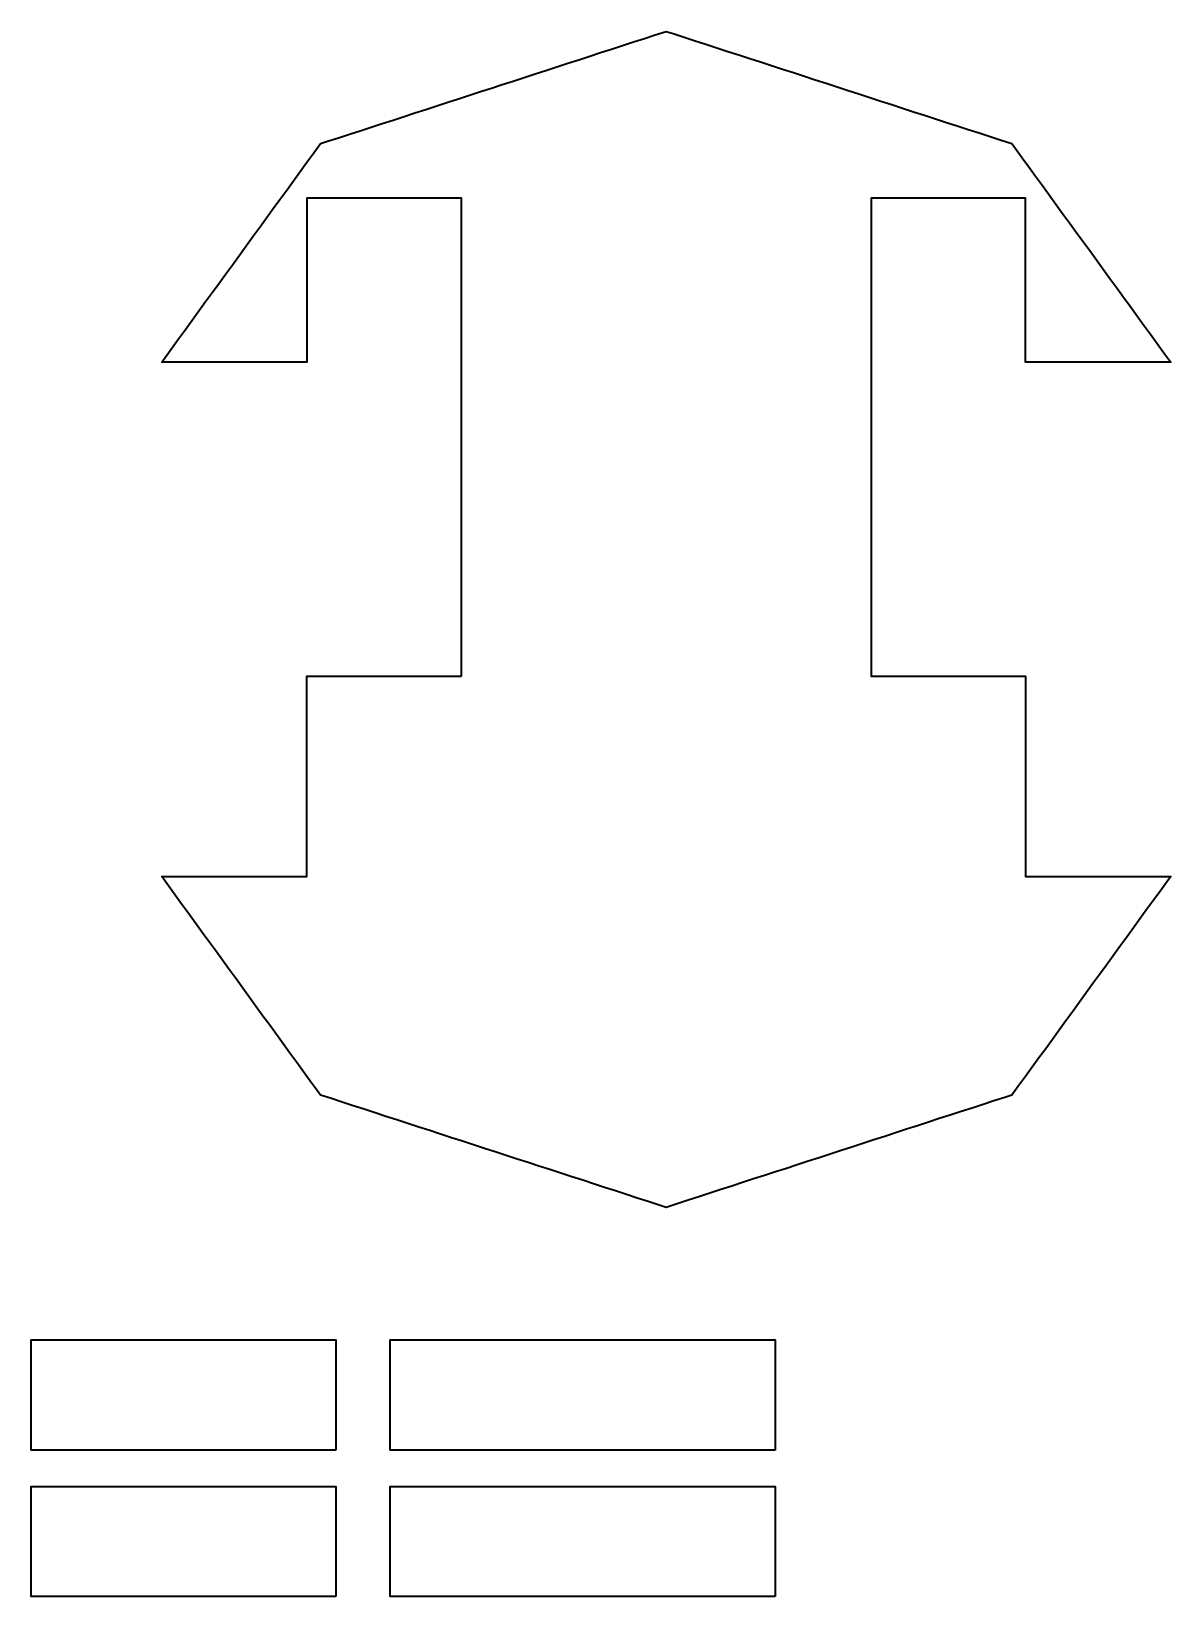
# Model space of a CAD drawing. Header units: millimetres. Extents: x 151 to 621, y -629 to -283.
# Drawn here: x 295 to 450, y -629.2 to -416.3 of the extents above; entities that cross this region are included whole.
import ezdxf

# ---------------------------------------------------------------- set-up
doc = ezdxf.new("R2010")
doc.units = ezdxf.units.MM
doc.header["$MEASUREMENT"] = 0
doc.layers.add('Layer 1', color=7, linetype='Continuous', lineweight=0)

# ---------------------------------------------------------------- blocks, each defined once
blk = doc.blocks.new('Block_0')
at = {"layer": 'Layer 1', "color": 18, "lineweight": 35, "true_color": 0x010101}
blk.add_open_spline([(353.5, -503.99), (353.5, -503.99), (351.93, -503.99), (351.93, -503.99), (351.93, -503.99), (350.37, -503.99), (350.37, -503.99), (350.37, -503.99), (348.81, -503.99), (348.81, -503.99), (348.81, -503.99), (347.25, -503.99), (347.25, -503.99), (347.25, -503.99), (345.68, -503.99), (345.68, -503.99), (345.68, -503.99), (344.12, -503.99), (344.12, -503.99), (344.12, -503.99), (342.56, -503.99), (342.56, -503.99), (342.56, -503.99), (341, -503.99), (341, -503.99), (341, -503.99), (339.43, -503.99), (339.43, -503.99), (339.43, -503.99), (337.87, -503.99), (337.87, -503.99), (337.87, -503.99), (336.31, -503.99), (336.31, -503.99), (336.31, -503.99), (334.75, -503.99), (334.75, -503.99), (334.75, -503.99), (333.18, -503.99), (333.18, -503.99), (333.18, -503.99), (332.5, -503.99), (332.5, -503.99), (332.5, -503.99), (332.5, -505.55), (332.5, -505.55), (332.5, -505.55), (332.5, -507.12), (332.5, -507.12), (332.5, -507.12), (332.5, -508.68), (332.5, -508.68), (332.5, -508.68), (332.5, -510.24), (332.5, -510.24), (332.5, -510.24), (332.5, -511.8), (332.5, -511.8), (332.5, -511.8), (332.5, -513.37), (332.5, -513.37), (332.5, -513.37), (332.5, -514.93), (332.5, -514.93), (332.5, -514.93), (332.5, -516.49), (332.5, -516.49), (332.5, -516.49), (332.5, -518.05), (332.5, -518.05), (332.5, -518.05), (332.5, -519.62), (332.5, -519.62), (332.5, -519.62), (332.5, -521.18), (332.5, -521.18), (332.5, -521.18), (332.5, -522.74), (332.5, -522.74), (332.5, -522.74), (332.5, -524.3), (332.5, -524.3), (332.5, -524.3), (332.5, -525.87), (332.5, -525.87), (332.5, -525.87), (332.5, -527.43), (332.5, -527.43), (332.5, -527.43), (332.5, -528.99), (332.5, -528.99), (332.5, -528.99), (332.5, -530.55), (332.5, -530.55), (332.5, -530.55), (332.5, -531.28), (332.5, -531.28), (332.5, -531.28), (330.94, -531.28), (330.94, -531.28), (330.94, -531.28), (329.38, -531.28), (329.38, -531.28), (329.38, -531.28), (327.82, -531.28), (327.82, -531.28), (327.82, -531.28), (326.25, -531.28), (326.25, -531.28), (326.25, -531.28), (324.69, -531.28), (324.69, -531.28), (324.69, -531.28), (323.13, -531.28), (323.13, -531.28), (323.13, -531.28), (321.57, -531.28), (321.57, -531.28), (321.57, -531.28), (320, -531.28), (320, -531.28), (320, -531.28), (318.44, -531.28), (318.44, -531.28), (318.44, -531.28), (316.88, -531.28), (316.88, -531.28), (316.88, -531.28), (315.32, -531.28), (315.32, -531.28), (315.32, -531.28), (313.75, -531.28), (313.75, -531.28), (313.75, -531.28), (312.74, -531.28), (312.74, -531.28), (312.74, -531.28), (313.66, -532.54), (313.66, -532.54), (313.66, -532.54), (314.58, -533.8), (314.58, -533.8), (314.58, -533.8), (315.5, -535.07), (315.5, -535.07), (315.5, -535.07), (316.42, -536.33), (316.42, -536.33), (316.42, -536.33), (317.34, -537.6), (317.34, -537.6), (317.34, -537.6), (318.25, -538.86), (318.25, -538.86), (318.25, -538.86), (319.17, -540.12), (319.17, -540.12), (319.17, -540.12), (320.09, -541.39), (320.09, -541.39), (320.09, -541.39), (321.01, -542.65), (321.01, -542.65), (321.01, -542.65), (321.93, -543.92), (321.93, -543.92), (321.93, -543.92), (322.85, -545.18), (322.85, -545.18), (322.85, -545.18), (323.76, -546.44), (323.76, -546.44), (323.76, -546.44), (324.68, -547.71), (324.68, -547.71), (324.68, -547.71), (325.6, -548.97), (325.6, -548.97), (325.6, -548.97), (326.52, -550.24), (326.52, -550.24), (326.52, -550.24), (327.44, -551.5), (327.44, -551.5), (327.44, -551.5), (328.36, -552.77), (328.36, -552.77), (328.36, -552.77), (329.28, -554.03), (329.28, -554.03), (329.28, -554.03), (330.19, -555.29), (330.19, -555.29), (330.19, -555.29), (331.11, -556.56), (331.11, -556.56), (331.11, -556.56), (332.03, -557.82), (332.03, -557.82), (332.03, -557.82), (332.95, -559.09), (332.95, -559.09), (332.95, -559.09), (333.87, -560.35), (333.87, -560.35), (333.87, -560.35), (334.34, -561), (334.34, -561), (334.34, -561), (335.82, -561.48), (335.82, -561.48), (335.82, -561.48), (337.31, -561.96), (337.31, -561.96), (337.31, -561.96), (338.8, -562.45), (338.8, -562.45), (338.8, -562.45), (340.28, -562.93), (340.28, -562.93), (340.28, -562.93), (341.77, -563.41), (341.77, -563.41), (341.77, -563.41), (343.25, -563.89), (343.25, -563.89), (343.25, -563.89), (344.74, -564.38), (344.74, -564.38), (344.74, -564.38), (346.23, -564.86), (346.23, -564.86), (346.23, -564.86), (347.71, -565.34), (347.71, -565.34), (347.71, -565.34), (349.2, -565.83), (349.2, -565.83), (349.2, -565.83), (350.68, -566.31), (350.68, -566.31), (350.68, -566.31), (352.17, -566.79), (352.17, -566.79), (352.17, -566.79), (353.66, -567.27), (353.66, -567.27), (353.66, -567.27), (355.14, -567.76), (355.14, -567.76), (355.14, -567.76), (356.63, -568.24), (356.63, -568.24), (356.63, -568.24), (358.11, -568.72), (358.11, -568.72), (358.11, -568.72), (359.6, -569.21), (359.6, -569.21), (359.6, -569.21), (361.09, -569.69), (361.09, -569.69), (361.09, -569.69), (362.57, -570.17), (362.57, -570.17), (362.57, -570.17), (364.06, -570.65), (364.06, -570.65), (364.06, -570.65), (365.54, -571.14), (365.54, -571.14), (365.54, -571.14), (367.03, -571.62), (367.03, -571.62), (367.03, -571.62), (368.52, -572.1), (368.52, -572.1), (368.52, -572.1), (370, -572.59), (370, -572.59), (370, -572.59), (371.49, -573.07), (371.49, -573.07), (371.49, -573.07), (372.97, -573.55), (372.97, -573.55), (372.97, -573.55), (374.46, -574.03), (374.46, -574.03), (374.46, -574.03), (375.95, -574.52), (375.95, -574.52), (375.95, -574.52), (377.43, -575), (377.43, -575), (377.43, -575), (378.92, -575.48), (378.92, -575.48), (378.92, -575.48), (380.4, -575.96), (380.4, -575.96), (380.4, -575.96), (381.36, -576.28), (381.36, -576.28), (381.36, -576.28), (382.85, -575.79), (382.85, -575.79), (382.85, -575.79), (384.33, -575.31), (384.33, -575.31), (384.33, -575.31), (385.82, -574.83), (385.82, -574.83), (385.82, -574.83), (387.3, -574.34), (387.3, -574.34), (387.3, -574.34), (388.79, -573.86), (388.79, -573.86), (388.79, -573.86), (390.28, -573.38), (390.28, -573.38), (390.28, -573.38), (391.76, -572.9), (391.76, -572.9), (391.76, -572.9), (393.25, -572.41), (393.25, -572.41), (393.25, -572.41), (394.73, -571.93), (394.73, -571.93), (394.73, -571.93), (396.22, -571.45), (396.22, -571.45), (396.22, -571.45), (397.71, -570.96), (397.71, -570.96), (397.71, -570.96), (399.19, -570.48), (399.19, -570.48), (399.19, -570.48), (400.68, -570), (400.68, -570), (400.68, -570), (402.16, -569.52), (402.16, -569.52), (402.16, -569.52), (403.65, -569.03), (403.65, -569.03), (403.65, -569.03), (405.14, -568.55), (405.14, -568.55), (405.14, -568.55), (406.62, -568.07), (406.62, -568.07), (406.62, -568.07), (408.11, -567.58), (408.11, -567.58), (408.11, -567.58), (409.59, -567.1), (409.59, -567.1), (409.59, -567.1), (411.08, -566.62), (411.08, -566.62), (411.08, -566.62), (412.57, -566.14), (412.57, -566.14), (412.57, -566.14), (414.05, -565.65), (414.05, -565.65), (414.05, -565.65), (415.54, -565.17), (415.54, -565.17), (415.54, -565.17), (417.02, -564.69), (417.02, -564.69), (417.02, -564.69), (418.51, -564.2), (418.51, -564.2), (418.51, -564.2), (420, -563.72), (420, -563.72), (420, -563.72), (421.48, -563.24), (421.48, -563.24), (421.48, -563.24), (422.97, -562.76), (422.97, -562.76), (422.97, -562.76), (424.45, -562.27), (424.45, -562.27), (424.45, -562.27), (425.94, -561.79), (425.94, -561.79), (425.94, -561.79), (427.43, -561.31), (427.43, -561.31), (427.43, -561.31), (428.38, -561), (428.38, -561), (428.38, -561), (429.3, -559.73), (429.3, -559.73), (429.3, -559.73), (430.22, -558.47), (430.22, -558.47), (430.22, -558.47), (431.14, -557.2), (431.14, -557.2), (431.14, -557.2), (432.06, -555.94), (432.06, -555.94), (432.06, -555.94), (432.98, -554.68), (432.98, -554.68), (432.98, -554.68), (433.89, -553.41), (433.89, -553.41), (433.89, -553.41), (434.81, -552.15), (434.81, -552.15), (434.81, -552.15), (435.73, -550.88), (435.73, -550.88), (435.73, -550.88), (436.65, -549.62), (436.65, -549.62), (436.65, -549.62), (437.57, -548.36), (437.57, -548.36), (437.57, -548.36), (438.49, -547.09), (438.49, -547.09), (438.49, -547.09), (439.4, -545.83), (439.4, -545.83), (439.4, -545.83), (440.32, -544.56), (440.32, -544.56), (440.32, -544.56), (441.24, -543.3), (441.24, -543.3), (441.24, -543.3), (442.16, -542.04), (442.16, -542.04), (442.16, -542.04), (443.08, -540.77), (443.08, -540.77), (443.08, -540.77), (444, -539.51), (444, -539.51), (444, -539.51), (444.91, -538.24), (444.91, -538.24), (444.91, -538.24), (445.83, -536.98), (445.83, -536.98), (445.83, -536.98), (446.75, -535.72), (446.75, -535.72), (446.75, -535.72), (447.67, -534.45), (447.67, -534.45), (447.67, -534.45), (448.59, -533.19), (448.59, -533.19), (448.59, -533.19), (449.51, -531.92), (449.51, -531.92), (449.51, -531.92), (449.98, -531.28), (449.98, -531.28), (449.98, -531.28), (448.41, -531.28), (448.41, -531.28), (448.41, -531.28), (446.85, -531.28), (446.85, -531.28), (446.85, -531.28), (445.29, -531.28), (445.29, -531.28), (445.29, -531.28), (443.73, -531.28), (443.73, -531.28), (443.73, -531.28), (442.16, -531.28), (442.16, -531.28), (442.16, -531.28), (440.6, -531.28), (440.6, -531.28), (440.6, -531.28), (439.04, -531.28), (439.04, -531.28), (439.04, -531.28), (437.48, -531.28), (437.48, -531.28), (437.48, -531.28), (435.91, -531.28), (435.91, -531.28), (435.91, -531.28), (434.35, -531.28), (434.35, -531.28), (434.35, -531.28), (432.79, -531.28), (432.79, -531.28), (432.79, -531.28), (431.23, -531.28), (431.23, -531.28), (431.23, -531.28), (430.22, -531.28), (430.22, -531.28), (430.22, -531.28), (430.22, -529.71), (430.22, -529.71), (430.22, -529.71), (430.22, -528.15), (430.22, -528.15), (430.22, -528.15), (430.22, -526.59), (430.22, -526.59), (430.22, -526.59), (430.22, -525.03), (430.22, -525.03), (430.22, -525.03), (430.22, -523.46), (430.22, -523.46), (430.22, -523.46), (430.22, -521.9), (430.22, -521.9), (430.22, -521.9), (430.22, -520.34), (430.22, -520.34), (430.22, -520.34), (430.22, -518.78), (430.22, -518.78), (430.22, -518.78), (430.22, -517.21), (430.22, -517.21), (430.22, -517.21), (430.22, -515.65), (430.22, -515.65), (430.22, -515.65), (430.22, -514.09), (430.22, -514.09), (430.22, -514.09), (430.22, -512.53), (430.22, -512.53), (430.22, -512.53), (430.22, -510.96), (430.22, -510.96), (430.22, -510.96), (430.22, -509.4), (430.22, -509.4), (430.22, -509.4), (430.22, -507.84), (430.22, -507.84), (430.22, -507.84), (430.22, -506.28), (430.22, -506.28), (430.22, -506.28), (430.22, -504.71), (430.22, -504.71), (430.22, -504.71), (430.22, -503.99), (430.22, -503.99), (430.22, -503.99), (428.66, -503.99), (428.66, -503.99), (428.66, -503.99), (427.09, -503.99), (427.09, -503.99), (427.09, -503.99), (425.53, -503.99), (425.53, -503.99), (425.53, -503.99), (423.97, -503.99), (423.97, -503.99), (423.97, -503.99), (422.41, -503.99), (422.41, -503.99), (422.41, -503.99), (420.84, -503.99), (420.84, -503.99), (420.84, -503.99), (419.28, -503.99), (419.28, -503.99), (419.28, -503.99), (417.72, -503.99), (417.72, -503.99), (417.72, -503.99), (416.16, -503.99), (416.16, -503.99), (416.16, -503.99), (414.59, -503.99), (414.59, -503.99), (414.59, -503.99), (413.03, -503.99), (413.03, -503.99), (413.03, -503.99), (411.47, -503.99), (411.47, -503.99), (411.47, -503.99), (409.91, -503.99), (409.91, -503.99), (409.91, -503.99), (409.22, -503.99), (409.22, -503.99), (409.22, -503.99), (409.22, -502.43), (409.22, -502.43), (409.22, -502.43), (409.22, -500.87), (409.22, -500.87), (409.22, -500.87), (409.22, -499.3), (409.22, -499.3), (409.22, -499.3), (409.22, -497.74), (409.22, -497.74), (409.22, -497.74), (409.22, -496.18), (409.22, -496.18), (409.22, -496.18), (409.22, -494.62), (409.22, -494.62), (409.22, -494.62), (409.22, -493.05), (409.22, -493.05), (409.22, -493.05), (409.22, -491.49), (409.22, -491.49), (409.22, -491.49), (409.22, -489.93), (409.22, -489.93), (409.22, -489.93), (409.22, -488.37), (409.22, -488.37), (409.22, -488.37), (409.22, -486.8), (409.22, -486.8), (409.22, -486.8), (409.22, -485.24), (409.22, -485.24), (409.22, -485.24), (409.22, -483.68), (409.22, -483.68), (409.22, -483.68), (409.22, -482.12), (409.22, -482.12), (409.22, -482.12), (409.22, -480.55), (409.22, -480.55), (409.22, -480.55), (409.22, -478.99), (409.22, -478.99), (409.22, -478.99), (409.22, -477.43), (409.22, -477.43), (409.22, -477.43), (409.22, -475.87), (409.22, -475.87), (409.22, -475.87), (409.22, -474.3), (409.22, -474.3), (409.22, -474.3), (409.22, -472.74), (409.22, -472.74), (409.22, -472.74), (409.22, -471.18), (409.22, -471.18), (409.22, -471.18), (409.22, -469.62), (409.22, -469.62), (409.22, -469.62), (409.22, -468.05), (409.22, -468.05), (409.22, -468.05), (409.22, -466.49), (409.22, -466.49), (409.22, -466.49), (409.22, -464.93), (409.22, -464.93), (409.22, -464.93), (409.22, -463.37), (409.22, -463.37), (409.22, -463.37), (409.22, -461.8), (409.22, -461.8), (409.22, -461.8), (409.22, -460.24), (409.22, -460.24), (409.22, -460.24), (409.22, -458.68), (409.22, -458.68), (409.22, -458.68), (409.22, -457.12), (409.22, -457.12), (409.22, -457.12), (409.22, -455.55), (409.22, -455.55), (409.22, -455.55), (409.22, -453.99), (409.22, -453.99), (409.22, -453.99), (409.22, -452.43), (409.22, -452.43), (409.22, -452.43), (409.22, -450.87), (409.22, -450.87), (409.22, -450.87), (409.22, -449.3), (409.22, -449.3), (409.22, -449.3), (409.22, -447.74), (409.22, -447.74), (409.22, -447.74), (409.22, -446.18), (409.22, -446.18), (409.22, -446.18), (409.22, -444.62), (409.22, -444.62), (409.22, -444.62), (409.22, -443.05), (409.22, -443.05), (409.22, -443.05), (409.22, -441.49), (409.22, -441.49), (409.22, -441.49), (409.22, -439.93), (409.22, -439.93), (409.22, -439.93), (409.22, -438.99), (409.22, -438.99), (409.22, -438.99), (410.79, -438.99), (410.79, -438.99), (410.79, -438.99), (412.35, -438.99), (412.35, -438.99), (412.35, -438.99), (413.91, -438.99), (413.91, -438.99), (413.91, -438.99), (415.47, -438.99), (415.47, -438.99), (415.47, -438.99), (417.04, -438.99), (417.04, -438.99), (417.04, -438.99), (418.6, -438.99), (418.6, -438.99), (418.6, -438.99), (420.16, -438.99), (420.16, -438.99), (420.16, -438.99), (421.72, -438.99), (421.72, -438.99), (421.72, -438.99), (423.29, -438.99), (423.29, -438.99), (423.29, -438.99), (424.85, -438.99), (424.85, -438.99), (424.85, -438.99), (426.41, -438.99), (426.41, -438.99), (426.41, -438.99), (427.97, -438.99), (427.97, -438.99), (427.97, -438.99), (429.54, -438.99), (429.54, -438.99), (429.54, -438.99), (430.22, -438.99), (430.22, -438.99), (430.22, -438.99), (430.22, -440.55), (430.22, -440.55), (430.22, -440.55), (430.22, -442.12), (430.22, -442.12), (430.22, -442.12), (430.22, -443.68), (430.22, -443.68), (430.22, -443.68), (430.22, -445.24), (430.22, -445.24), (430.22, -445.24), (430.22, -446.8), (430.22, -446.8), (430.22, -446.8), (430.22, -448.37), (430.22, -448.37), (430.22, -448.37), (430.22, -449.93), (430.22, -449.93), (430.22, -449.93), (430.22, -451.49), (430.22, -451.49), (430.22, -451.49), (430.22, -453.05), (430.22, -453.05), (430.22, -453.05), (430.22, -454.62), (430.22, -454.62), (430.22, -454.62), (430.22, -456.18), (430.22, -456.18), (430.22, -456.18), (430.22, -457.74), (430.22, -457.74), (430.22, -457.74), (430.22, -459.3), (430.22, -459.3), (430.22, -459.3), (430.22, -460.87), (430.22, -460.87), (430.22, -460.87), (430.22, -461.28), (430.22, -461.28), (430.22, -461.28), (431.79, -461.28), (431.79, -461.28), (431.79, -461.28), (433.35, -461.28), (433.35, -461.28), (433.35, -461.28), (434.91, -461.28), (434.91, -461.28), (434.91, -461.28), (436.47, -461.28), (436.47, -461.28), (436.47, -461.28), (438.04, -461.28), (438.04, -461.28), (438.04, -461.28), (439.6, -461.28), (439.6, -461.28), (439.6, -461.28), (441.16, -461.28), (441.16, -461.28), (441.16, -461.28), (442.72, -461.28), (442.72, -461.28), (442.72, -461.28), (444.29, -461.28), (444.29, -461.28), (444.29, -461.28), (445.85, -461.28), (445.85, -461.28), (445.85, -461.28), (447.41, -461.28), (447.41, -461.28), (447.41, -461.28), (448.97, -461.28), (448.97, -461.28), (448.97, -461.28), (449.98, -461.28), (449.98, -461.28), (449.98, -461.28), (449.06, -460.01), (449.06, -460.01), (449.06, -460.01), (448.14, -458.75), (448.14, -458.75), (448.14, -458.75), (447.22, -457.48), (447.22, -457.48), (447.22, -457.48), (446.3, -456.22), (446.3, -456.22), (446.3, -456.22), (445.38, -454.96), (445.38, -454.96), (445.38, -454.96), (444.47, -453.69), (444.47, -453.69), (444.47, -453.69), (443.55, -452.43), (443.55, -452.43), (443.55, -452.43), (442.63, -451.16), (442.63, -451.16), (442.63, -451.16), (441.71, -449.9), (441.71, -449.9), (441.71, -449.9), (440.79, -448.63), (440.79, -448.63), (440.79, -448.63), (439.87, -447.37), (439.87, -447.37), (439.87, -447.37), (438.96, -446.11), (438.96, -446.11), (438.96, -446.11), (438.04, -444.84), (438.04, -444.84), (438.04, -444.84), (437.12, -443.58), (437.12, -443.58), (437.12, -443.58), (436.2, -442.31), (436.2, -442.31), (436.2, -442.31), (435.28, -441.05), (435.28, -441.05), (435.28, -441.05), (434.36, -439.79), (434.36, -439.79), (434.36, -439.79), (433.45, -438.52), (433.45, -438.52), (433.45, -438.52), (432.53, -437.26), (432.53, -437.26), (432.53, -437.26), (431.61, -435.99), (431.61, -435.99), (431.61, -435.99), (430.69, -434.73), (430.69, -434.73), (430.69, -434.73), (429.77, -433.47), (429.77, -433.47), (429.77, -433.47), (428.85, -432.2), (428.85, -432.2), (428.85, -432.2), (428.38, -431.55), (428.38, -431.55), (428.38, -431.55), (426.9, -431.07), (426.9, -431.07), (426.9, -431.07), (425.41, -430.59), (425.41, -430.59), (425.41, -430.59), (423.92, -430.11), (423.92, -430.11), (423.92, -430.11), (422.44, -429.62), (422.44, -429.62), (422.44, -429.62), (420.95, -429.14), (420.95, -429.14), (420.95, -429.14), (419.47, -428.66), (419.47, -428.66), (419.47, -428.66), (417.98, -428.17), (417.98, -428.17), (417.98, -428.17), (416.49, -427.69), (416.49, -427.69), (416.49, -427.69), (415.01, -427.21), (415.01, -427.21), (415.01, -427.21), (413.52, -426.73), (413.52, -426.73), (413.52, -426.73), (412.04, -426.24), (412.04, -426.24), (412.04, -426.24), (410.55, -425.76), (410.55, -425.76), (410.55, -425.76), (409.06, -425.28), (409.06, -425.28), (409.06, -425.28), (407.58, -424.79), (407.58, -424.79), (407.58, -424.79), (406.09, -424.31), (406.09, -424.31), (406.09, -424.31), (404.61, -423.83), (404.61, -423.83), (404.61, -423.83), (403.12, -423.35), (403.12, -423.35), (403.12, -423.35), (401.63, -422.86), (401.63, -422.86), (401.63, -422.86), (400.15, -422.38), (400.15, -422.38), (400.15, -422.38), (398.66, -421.9), (398.66, -421.9), (398.66, -421.9), (397.18, -421.41), (397.18, -421.41), (397.18, -421.41), (395.69, -420.93), (395.69, -420.93), (395.69, -420.93), (394.2, -420.45), (394.2, -420.45), (394.2, -420.45), (392.72, -419.97), (392.72, -419.97), (392.72, -419.97), (391.23, -419.48), (391.23, -419.48), (391.23, -419.48), (389.75, -419), (389.75, -419), (389.75, -419), (388.26, -418.52), (388.26, -418.52), (388.26, -418.52), (386.77, -418.03), (386.77, -418.03), (386.77, -418.03), (385.29, -417.55), (385.29, -417.55), (385.29, -417.55), (383.8, -417.07), (383.8, -417.07), (383.8, -417.07), (382.32, -416.59), (382.32, -416.59), (382.32, -416.59), (381.36, -416.28), (381.36, -416.28), (381.36, -416.28), (379.87, -416.76), (379.87, -416.76), (379.87, -416.76), (378.39, -417.24), (378.39, -417.24), (378.39, -417.24), (376.9, -417.72), (376.9, -417.72), (376.9, -417.72), (375.42, -418.21), (375.42, -418.21), (375.42, -418.21), (373.93, -418.69), (373.93, -418.69), (373.93, -418.69), (372.44, -419.17), (372.44, -419.17), (372.44, -419.17), (370.96, -419.66), (370.96, -419.66), (370.96, -419.66), (369.47, -420.14), (369.47, -420.14), (369.47, -420.14), (367.99, -420.62), (367.99, -420.62), (367.99, -420.62), (366.5, -421.1), (366.5, -421.1), (366.5, -421.1), (365.01, -421.59), (365.01, -421.59), (365.01, -421.59), (363.53, -422.07), (363.53, -422.07), (363.53, -422.07), (362.04, -422.55), (362.04, -422.55), (362.04, -422.55), (360.56, -423.04), (360.56, -423.04), (360.56, -423.04), (359.07, -423.52), (359.07, -423.52), (359.07, -423.52), (357.58, -424), (357.58, -424), (357.58, -424), (356.1, -424.48), (356.1, -424.48), (356.1, -424.48), (354.61, -424.97), (354.61, -424.97), (354.61, -424.97), (353.13, -425.45), (353.13, -425.45), (353.13, -425.45), (351.64, -425.93), (351.64, -425.93), (351.64, -425.93), (350.15, -426.42), (350.15, -426.42), (350.15, -426.42), (348.67, -426.9), (348.67, -426.9), (348.67, -426.9), (347.18, -427.38), (347.18, -427.38), (347.18, -427.38), (345.7, -427.86), (345.7, -427.86), (345.7, -427.86), (344.21, -428.35), (344.21, -428.35), (344.21, -428.35), (342.72, -428.83), (342.72, -428.83), (342.72, -428.83), (341.24, -429.31), (341.24, -429.31), (341.24, -429.31), (339.75, -429.8), (339.75, -429.8), (339.75, -429.8), (338.27, -430.28), (338.27, -430.28), (338.27, -430.28), (336.78, -430.76), (336.78, -430.76), (336.78, -430.76), (335.29, -431.24), (335.29, -431.24), (335.29, -431.24), (334.34, -431.55), (334.34, -431.55), (334.34, -431.55), (333.42, -432.82), (333.42, -432.82), (333.42, -432.82), (332.5, -434.08), (332.5, -434.08), (332.5, -434.08), (331.58, -435.35), (331.58, -435.35), (331.58, -435.35), (330.66, -436.61), (330.66, -436.61), (330.66, -436.61), (329.75, -437.87), (329.75, -437.87), (329.75, -437.87), (328.83, -439.14), (328.83, -439.14), (328.83, -439.14), (327.91, -440.4), (327.91, -440.4), (327.91, -440.4), (326.99, -441.67), (326.99, -441.67), (326.99, -441.67), (326.07, -442.93), (326.07, -442.93), (326.07, -442.93), (325.15, -444.2), (325.15, -444.2), (325.15, -444.2), (324.23, -445.46), (324.23, -445.46), (324.23, -445.46), (323.32, -446.72), (323.32, -446.72), (323.32, -446.72), (322.4, -447.99), (322.4, -447.99), (322.4, -447.99), (321.48, -449.25), (321.48, -449.25), (321.48, -449.25), (320.56, -450.52), (320.56, -450.52), (320.56, -450.52), (319.64, -451.78), (319.64, -451.78), (319.64, -451.78), (318.72, -453.04), (318.72, -453.04), (318.72, -453.04), (317.81, -454.31), (317.81, -454.31), (317.81, -454.31), (316.89, -455.57), (316.89, -455.57), (316.89, -455.57), (315.97, -456.84), (315.97, -456.84), (315.97, -456.84), (315.05, -458.1), (315.05, -458.1), (315.05, -458.1), (314.13, -459.36), (314.13, -459.36), (314.13, -459.36), (313.21, -460.63), (313.21, -460.63), (313.21, -460.63), (312.74, -461.28), (312.74, -461.28), (312.74, -461.28), (314.31, -461.28), (314.31, -461.28), (314.31, -461.28), (315.87, -461.28), (315.87, -461.28), (315.87, -461.28), (317.43, -461.28), (317.43, -461.28), (317.43, -461.28), (318.99, -461.28), (318.99, -461.28), (318.99, -461.28), (320.56, -461.28), (320.56, -461.28), (320.56, -461.28), (322.12, -461.28), (322.12, -461.28), (322.12, -461.28), (323.68, -461.28), (323.68, -461.28), (323.68, -461.28), (325.24, -461.28), (325.24, -461.28), (325.24, -461.28), (326.81, -461.28), (326.81, -461.28), (326.81, -461.28), (328.37, -461.28), (328.37, -461.28), (328.37, -461.28), (329.93, -461.28), (329.93, -461.28), (329.93, -461.28), (331.49, -461.28), (331.49, -461.28), (331.49, -461.28), (332.5, -461.28), (332.5, -461.28), (332.5, -461.28), (332.5, -459.71), (332.5, -459.71), (332.5, -459.71), (332.5, -458.15), (332.5, -458.15), (332.5, -458.15), (332.5, -456.59), (332.5, -456.59), (332.5, -456.59), (332.5, -455.03), (332.5, -455.03), (332.5, -455.03), (332.5, -453.46), (332.5, -453.46), (332.5, -453.46), (332.5, -451.9), (332.5, -451.9), (332.5, -451.9), (332.5, -450.34), (332.5, -450.34), (332.5, -450.34), (332.5, -448.78), (332.5, -448.78), (332.5, -448.78), (332.5, -447.21), (332.5, -447.21), (332.5, -447.21), (332.5, -445.65), (332.5, -445.65), (332.5, -445.65), (332.5, -444.09), (332.5, -444.09), (332.5, -444.09), (332.5, -442.53), (332.5, -442.53), (332.5, -442.53), (332.5, -440.96), (332.5, -440.96), (332.5, -440.96), (332.5, -439.4), (332.5, -439.4), (332.5, -439.4), (332.5, -438.99), (332.5, -438.99), (332.5, -438.99), (334.06, -438.99), (334.06, -438.99), (334.06, -438.99), (335.62, -438.99), (335.62, -438.99), (335.62, -438.99), (337.18, -438.99), (337.18, -438.99), (337.18, -438.99), (338.75, -438.99), (338.75, -438.99), (338.75, -438.99), (340.31, -438.99), (340.31, -438.99), (340.31, -438.99), (341.87, -438.99), (341.87, -438.99), (341.87, -438.99), (343.43, -438.99), (343.43, -438.99), (343.43, -438.99), (345, -438.99), (345, -438.99), (345, -438.99), (346.56, -438.99), (346.56, -438.99), (346.56, -438.99), (348.12, -438.99), (348.12, -438.99), (348.12, -438.99), (349.68, -438.99), (349.68, -438.99), (349.68, -438.99), (351.25, -438.99), (351.25, -438.99), (351.25, -438.99), (352.81, -438.99), (352.81, -438.99), (352.81, -438.99), (353.5, -438.99), (353.5, -438.99), (353.5, -438.99), (353.5, -440.55), (353.5, -440.55), (353.5, -440.55), (353.5, -442.12), (353.5, -442.12), (353.5, -442.12), (353.5, -443.68), (353.5, -443.68), (353.5, -443.68), (353.5, -445.24), (353.5, -445.24), (353.5, -445.24), (353.5, -446.8), (353.5, -446.8), (353.5, -446.8), (353.5, -448.37), (353.5, -448.37), (353.5, -448.37), (353.5, -449.93), (353.5, -449.93), (353.5, -449.93), (353.5, -451.49), (353.5, -451.49), (353.5, -451.49), (353.5, -453.05), (353.5, -453.05), (353.5, -453.05), (353.5, -454.62), (353.5, -454.62), (353.5, -454.62), (353.5, -456.18), (353.5, -456.18), (353.5, -456.18), (353.5, -457.74), (353.5, -457.74), (353.5, -457.74), (353.5, -459.3), (353.5, -459.3), (353.5, -459.3), (353.5, -460.87), (353.5, -460.87), (353.5, -460.87), (353.5, -462.43), (353.5, -462.43), (353.5, -462.43), (353.5, -463.99), (353.5, -463.99), (353.5, -463.99), (353.5, -465.55), (353.5, -465.55), (353.5, -465.55), (353.5, -467.12), (353.5, -467.12), (353.5, -467.12), (353.5, -468.68), (353.5, -468.68), (353.5, -468.68), (353.5, -470.24), (353.5, -470.24), (353.5, -470.24), (353.5, -471.8), (353.5, -471.8), (353.5, -471.8), (353.5, -473.37), (353.5, -473.37), (353.5, -473.37), (353.5, -474.93), (353.5, -474.93), (353.5, -474.93), (353.5, -476.49), (353.5, -476.49), (353.5, -476.49), (353.5, -478.05), (353.5, -478.05), (353.5, -478.05), (353.5, -479.62), (353.5, -479.62), (353.5, -479.62), (353.5, -481.18), (353.5, -481.18), (353.5, -481.18), (353.5, -482.74), (353.5, -482.74), (353.5, -482.74), (353.5, -484.3), (353.5, -484.3), (353.5, -484.3), (353.5, -485.87), (353.5, -485.87), (353.5, -485.87), (353.5, -487.43), (353.5, -487.43), (353.5, -487.43), (353.5, -488.99), (353.5, -488.99), (353.5, -488.99), (353.5, -490.55), (353.5, -490.55), (353.5, -490.55), (353.5, -492.12), (353.5, -492.12), (353.5, -492.12), (353.5, -493.68), (353.5, -493.68), (353.5, -493.68), (353.5, -495.24), (353.5, -495.24), (353.5, -495.24), (353.5, -496.8), (353.5, -496.8), (353.5, -496.8), (353.5, -498.37), (353.5, -498.37), (353.5, -498.37), (353.5, -499.93), (353.5, -499.93), (353.5, -499.93), (353.5, -501.49), (353.5, -501.49), (353.5, -501.49), (353.5, -503.05), (353.5, -503.05), (353.5, -503.05), (353.5, -503.99), (353.5, -503.99)], degree=3, knots=[0, 0, 0, 0, 1, 1, 1, 2, 2, 2, 3, 3, 3, 4, 4, 4, 5, 5, 5, 6, 6, 6, 7, 7, 7, 8, 8, 8, 9, 9, 9, 10, 10, 10, 11, 11, 11, 12, 12, 12, 13, 13, 13, 14, 14, 14, 15, 15, 15, 16, 16, 16, 17, 17, 17, 18, 18, 18, 19, 19, 19, 20, 20, 20, 21, 21, 21, 22, 22, 22, 23, 23, 23, 24, 24, 24, 25, 25, 25, 26, 26, 26, 27, 27, 27, 28, 28, 28, 29, 29, 29, 30, 30, 30, 31, 31, 31, 32, 32, 32, 33, 33, 33, 34, 34, 34, 35, 35, 35, 36, 36, 36, 37, 37, 37, 38, 38, 38, 39, 39, 39, 40, 40, 40, 41, 41, 41, 42, 42, 42, 43, 43, 43, 44, 44, 44, 45, 45, 45, 46, 46, 46, 47, 47, 47, 48, 48, 48, 49, 49, 49, 50, 50, 50, 51, 51, 51, 52, 52, 52, 53, 53, 53, 54, 54, 54, 55, 55, 55, 56, 56, 56, 57, 57, 57, 58, 58, 58, 59, 59, 59, 60, 60, 60, 61, 61, 61, 62, 62, 62, 63, 63, 63, 64, 64, 64, 65, 65, 65, 66, 66, 66, 67, 67, 67, 68, 68, 68, 69, 69, 69, 70, 70, 70, 71, 71, 71, 72, 72, 72, 73, 73, 73, 74, 74, 74, 75, 75, 75, 76, 76, 76, 77, 77, 77, 78, 78, 78, 79, 79, 79, 80, 80, 80, 81, 81, 81, 82, 82, 82, 83, 83, 83, 84, 84, 84, 85, 85, 85, 86, 86, 86, 87, 87, 87, 88, 88, 88, 89, 89, 89, 90, 90, 90, 91, 91, 91, 92, 92, 92, 93, 93, 93, 94, 94, 94, 95, 95, 95, 96, 96, 96, 97, 97, 97, 98, 98, 98, 99, 99, 99, 100, 100, 100, 101, 101, 101, 102, 102, 102, 103, 103, 103, 104, 104, 104, 105, 105, 105, 106, 106, 106, 107, 107, 107, 108, 108, 108, 109, 109, 109, 110, 110, 110, 111, 111, 111, 112, 112, 112, 113, 113, 113, 114, 114, 114, 115, 115, 115, 116, 116, 116, 117, 117, 117, 118, 118, 118, 119, 119, 119, 120, 120, 120, 121, 121, 121, 122, 122, 122, 123, 123, 123, 124, 124, 124, 125, 125, 125, 126, 126, 126, 127, 127, 127, 128, 128, 128, 129, 129, 129, 130, 130, 130, 131, 131, 131, 132, 132, 132, 133, 133, 133, 134, 134, 134, 135, 135, 135, 136, 136, 136, 137, 137, 137, 138, 138, 138, 139, 139, 139, 140, 140, 140, 141, 141, 141, 142, 142, 142, 143, 143, 143, 144, 144, 144, 145, 145, 145, 146, 146, 146, 147, 147, 147, 148, 148, 148, 149, 149, 149, 150, 150, 150, 151, 151, 151, 152, 152, 152, 153, 153, 153, 154, 154, 154, 155, 155, 155, 156, 156, 156, 157, 157, 157, 158, 158, 158, 159, 159, 159, 160, 160, 160, 161, 161, 161, 162, 162, 162, 163, 163, 163, 164, 164, 164, 165, 165, 165, 166, 166, 166, 167, 167, 167, 168, 168, 168, 169, 169, 169, 170, 170, 170, 171, 171, 171, 172, 172, 172, 173, 173, 173, 174, 174, 174, 175, 175, 175, 176, 176, 176, 177, 177, 177, 178, 178, 178, 179, 179, 179, 180, 180, 180, 181, 181, 181, 182, 182, 182, 183, 183, 183, 184, 184, 184, 185, 185, 185, 186, 186, 186, 187, 187, 187, 188, 188, 188, 189, 189, 189, 190, 190, 190, 191, 191, 191, 192, 192, 192, 193, 193, 193, 194, 194, 194, 195, 195, 195, 196, 196, 196, 197, 197, 197, 198, 198, 198, 199, 199, 199, 200, 200, 200, 201, 201, 201, 202, 202, 202, 203, 203, 203, 204, 204, 204, 205, 205, 205, 206, 206, 206, 207, 207, 207, 208, 208, 208, 209, 209, 209, 210, 210, 210, 211, 211, 211, 212, 212, 212, 213, 213, 213, 214, 214, 214, 215, 215, 215, 216, 216, 216, 217, 217, 217, 218, 218, 218, 219, 219, 219, 220, 220, 220, 221, 221, 221, 222, 222, 222, 223, 223, 223, 224, 224, 224, 225, 225, 225, 226, 226, 226, 227, 227, 227, 228, 228, 228, 229, 229, 229, 230, 230, 230, 231, 231, 231, 232, 232, 232, 233, 233, 233, 234, 234, 234, 235, 235, 235, 236, 236, 236, 237, 237, 237, 238, 238, 238, 239, 239, 239, 240, 240, 240, 241, 241, 241, 242, 242, 242, 243, 243, 243, 244, 244, 244, 245, 245, 245, 246, 246, 246, 247, 247, 247, 248, 248, 248, 249, 249, 249, 250, 250, 250, 251, 251, 251, 252, 252, 252, 253, 253, 253, 254, 254, 254, 255, 255, 255, 256, 256, 256, 257, 257, 257, 258, 258, 258, 259, 259, 259, 260, 260, 260, 261, 261, 261, 262, 262, 262, 263, 263, 263, 264, 264, 264, 265, 265, 265, 266, 266, 266, 267, 267, 267, 268, 268, 268, 269, 269, 269, 270, 270, 270, 271, 271, 271, 272, 272, 272, 273, 273, 273, 274, 274, 274, 275, 275, 275, 276, 276, 276, 277, 277, 277, 278, 278, 278, 279, 279, 279, 280, 280, 280, 281, 281, 281, 282, 282, 282, 283, 283, 283, 284, 284, 284, 285, 285, 285, 286, 286, 286, 287, 287, 287, 288, 288, 288, 289, 289, 289, 290, 290, 290, 291, 291, 291, 292, 292, 292, 293, 293, 293, 294, 294, 294, 295, 295, 295, 296, 296, 296, 297, 297, 297, 298, 298, 298, 299, 299, 299, 300, 300, 300, 301, 301, 301, 302, 302, 302, 303, 303, 303, 304, 304, 304, 305, 305, 305, 306, 306, 306, 307, 307, 307, 308, 308, 308, 309, 309, 309, 310, 310, 310, 311, 311, 311, 312, 312, 312, 313, 313, 313, 314, 314, 314, 315, 315, 315, 316, 316, 316, 317, 317, 317, 318, 318, 318, 319, 319, 319, 320, 320, 320, 321, 321, 321, 322, 322, 322, 323, 323, 323, 324, 324, 324, 325, 325, 325, 326, 326, 326, 327, 327, 327, 328, 328, 328, 329, 329, 329, 330, 330, 330, 331, 331, 331, 332, 332, 332, 333, 333, 333, 334, 334, 334, 335, 335, 335, 336, 336, 336, 337, 337, 337, 338, 338, 338, 339, 339, 339, 340, 340, 340, 341, 341, 341, 342, 342, 342, 343, 343, 343, 344, 344, 344, 345, 345, 345, 346, 346, 346, 347, 347, 347, 348, 348, 348, 349, 349, 349, 350, 350, 350, 351, 351, 351, 352, 352, 352, 353, 353, 353, 354, 354, 354, 355, 355, 355, 356, 356, 356, 357, 357, 357, 358, 358, 358, 359, 359, 359, 360, 360, 360, 361, 361, 361, 362, 362, 362, 363, 363, 363, 364, 364, 364, 365, 365, 365, 366, 366, 366, 367, 367, 367, 368, 368, 368, 369, 369, 369, 370, 370, 370, 371, 371, 371, 372, 372, 372, 373, 373, 373, 374, 374, 374, 375, 375, 375, 376, 376, 376, 377, 377, 377, 378, 378, 378, 379, 379, 379, 380, 380, 380, 381, 381, 381, 382, 382, 382, 383, 383, 383, 384, 384, 384, 385, 385, 385, 386, 386, 386, 387, 387, 387, 388, 388, 388, 389, 389, 389, 390, 390, 390, 391, 391, 391, 392, 392, 392, 393, 393, 393, 394, 394, 394, 395, 395, 395, 396, 396, 396, 397, 397, 397, 398, 398, 398, 399, 399, 399, 400, 400, 400, 401, 401, 401, 402, 402, 402, 403, 403, 403, 404, 404, 404, 405, 405, 405, 406, 406, 406, 407, 407, 407, 408, 408, 408, 409, 409, 409, 410, 410, 410, 411, 411, 411, 412, 412, 412, 413, 413, 413, 414, 414, 414, 415, 415, 415, 416, 416, 416, 417, 417, 417, 418, 418, 418, 419, 419, 419, 420, 420, 420, 421, 421, 421, 422, 422, 422, 423, 423, 423, 424, 424, 424, 425, 425, 425, 426, 426, 426, 427, 427, 427, 428, 428, 428, 429, 429, 429, 430, 430, 430, 431, 431, 431, 432, 432, 432, 433, 433, 433, 434, 434, 434, 435, 435, 435, 436, 436, 436, 437, 437, 437, 438, 438, 438, 439, 439, 439, 440, 440, 440, 441, 441, 441, 442, 442, 442, 443, 443, 443, 444, 444, 444, 445, 445, 445, 446, 446, 446, 447, 447, 447, 448, 448, 448, 449, 449, 449, 450, 450, 450, 451, 451, 451, 452, 452, 452, 453, 453, 453, 454, 454, 454, 455, 455, 455, 456, 456, 456, 457, 457, 457, 458, 458, 458, 459, 459, 459, 460, 460, 460, 461, 461, 461, 462, 462, 462, 463, 463, 463, 464, 464, 464, 465, 465, 465, 466, 466, 466, 467, 467, 467, 468, 468, 468, 469, 469, 469, 470, 470, 470, 471, 471, 471, 472, 472, 472, 473, 473, 473, 474, 474, 474, 475, 475, 475, 476, 476, 476, 477, 477, 477, 478, 478, 478, 479, 479, 479, 480, 480, 480, 481, 481, 481, 482, 482, 482, 482], dxfattribs=at)

msp = doc.modelspace()

# ---------------------------------------------------------------- linework, layer by layer
at = {"layer": 'Layer 1', "color": 18, "lineweight": 35, "true_color": 0x010101}
for points in [[(336.42, -609.3), (295.01, -609.3), (295.01, -594.3), (336.42, -594.3)], [(396.18, -609.3), (343.84, -609.3), (343.84, -594.3), (396.18, -594.3)], [(336.42, -629.23), (295.01, -629.23), (295.01, -614.23), (336.42, -614.23)], [(396.18, -629.23), (343.84, -629.23), (343.84, -614.23), (396.18, -614.23)]]:
    msp.add_lwpolyline(points, close=True, dxfattribs=at)

# ---------------------------------------------------------------- block references
at = {"layer": 'Layer 1'}
msp.add_blockref('Block_0', (0, 0), dxfattribs=at)

doc.saveas('drawing.dxf')
